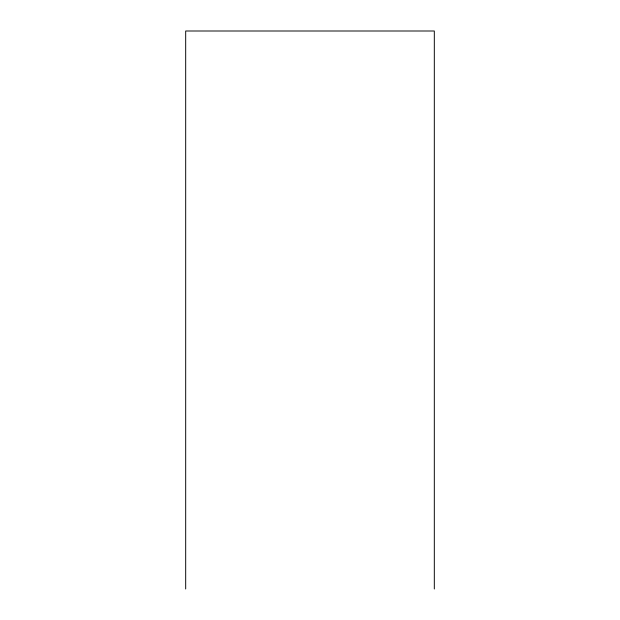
<?xml version="1.0" encoding="UTF-8"?>
<svg xmlns="http://www.w3.org/2000/svg" width="620" height="620" viewBox="0 0 620 620"><rect width="100%" height="100%" fill="white"/><g stroke="black" fill="none" stroke-linecap="round" stroke-linejoin="round"><path stroke-width="0.93" d="M434.318 589L434.318 31L185.682 31L185.682 589"/></g></svg>
